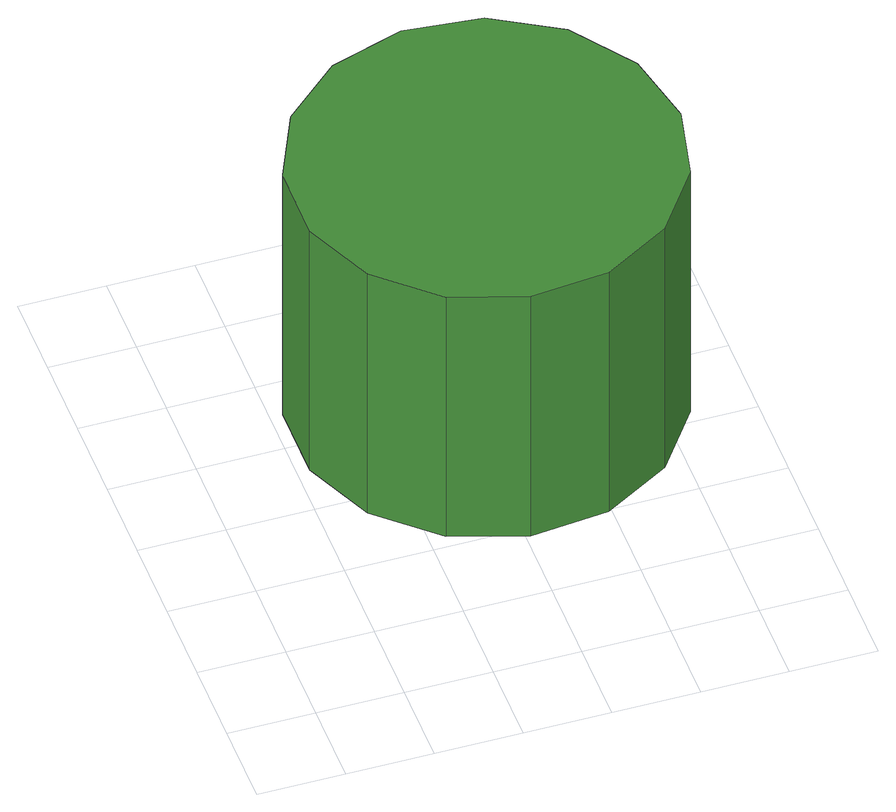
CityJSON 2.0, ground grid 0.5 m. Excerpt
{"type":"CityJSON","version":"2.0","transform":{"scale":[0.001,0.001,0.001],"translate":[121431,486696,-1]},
"CityObjects":{
"tree1":{"type":"SolitaryVegetationObject","attributes":{"function":"something"},"geometry":[{"type":"MultiSurface","lod":"1","boundaries":[[[0,1,2,3,4,5,6,7,8,9,10,11,12,13,14]],[[15,16,17,18,19,20,21,22,23,24,25,26,27,28,29]],[[0,29,28,1]],[[1,28,27,2]],[[2,27,26,3]],[[3,26,25,4]],[[4,25,24,5]],[[5,24,23,6]],[[6,23,22,7]],[[7,22,21,8]],[[8,21,20,9]],[[9,20,19,10]],[[10,19,18,11]],[[11,18,17,12]],[[12,17,16,13]],[[13,16,15,14]],[[14,15,29,0]]]}]}
},
"vertices":[
[2738,2027,2460],[2643,2472,2460],[2375,2841,2460],[1981,3069,2460],[1528,3116,2460],[1094,2976,2460],[756,2671,2460],[570,2255,2460],[570,1799,2460],[756,1383,2460],[1094,1078,2460],[1528,937,2460],[1981,985,2460],[2375,1213,2460],[2643,1581,2460],[2643,1581,701],[2375,1213,701],[1981,985,701],[1528,937,701],[1094,1078,701],[756,1383,701],[570,1799,701],[570,2255,701],[756,2671,701],[1094,2976,701],[1528,3116,701],[1981,3069,701],[2375,2841,701],[2643,2472,701],[2738,2027,701]
]}
